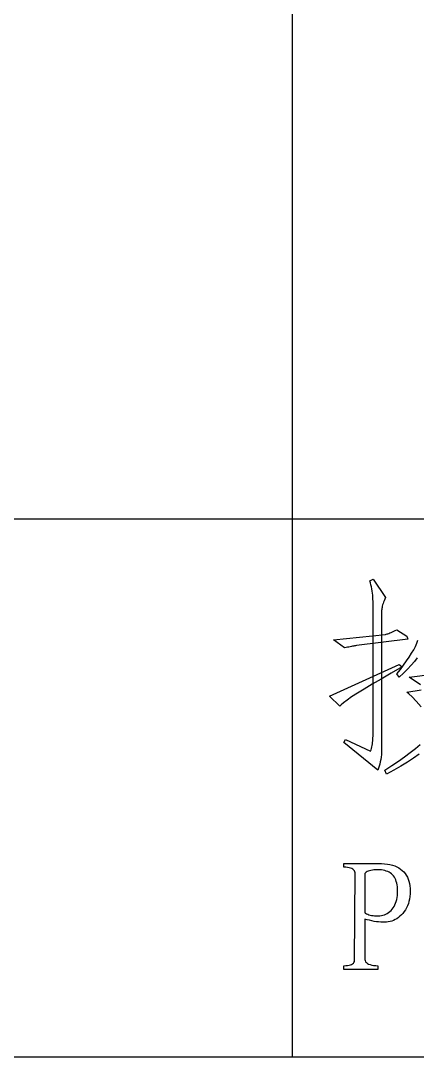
# Model space of a CAD drawing. Extents: x 0 to 420, y 0 to 297.
# Drawn here: x 383.64 to 388.54, y 15 to 27.83 of the extents above; entities that cross this region are included whole.
import ezdxf

# ---------------------------------------------------------------- set-up
doc = ezdxf.new("R2010")
doc.units = 0

msp = doc.modelspace()

# ---------------------------------------------------------------- linework, layer by layer
at = {"color": 7, "lineweight": 25}
for p, q in [((387, 15), (387, 35)), ((415, 21.66), (363, 21.66)), ((415, 15), (303, 15))]:
    msp.add_line(p, q, dxfattribs=at)
for points in [[(388.152, 20.691), (388.143, 20.67), (388.134, 20.65), (388.127, 20.632), (388.121, 20.614), (388.115, 20.597), (388.111, 20.582), (388.108, 20.567), (388.105, 20.554), (388.104, 20.541), (388.103, 20.53), (388.103, 20.503), (388.103, 20.445), (388.103, 20.356), (388.103, 20.235), (388.103, 20.082), (388.103, 19.898), (388.103, 19.682), (388.103, 19.435), (388.103, 19.156), (388.103, 18.845), (388.103, 18.811), (388.101, 18.777), (388.099, 18.745), (388.095, 18.714), (388.091, 18.684), (388.086, 18.656), (388.079, 18.628), (388.072, 18.602), (388.064, 18.576), (388.054, 18.552), (387.634, 18.894), (387.654, 18.933), (387.966, 18.787), (387.972, 18.805), (387.977, 18.822), (387.981, 18.84), (387.985, 18.859), (387.988, 18.877), (387.991, 18.896), (387.993, 18.915), (387.995, 18.934), (387.995, 18.953), (387.996, 18.972), (387.996, 20.642), (387.995, 20.668), (387.994, 20.693), (387.992, 20.718), (387.989, 20.744), (387.986, 20.769), (387.982, 20.795), (387.977, 20.82), (387.971, 20.845), (387.964, 20.871), (387.957, 20.896), (387.996, 20.916)], [(387.644, 20.066), (387.507, 20.164), (388.152, 20.232), (388.16, 20.234), (388.17, 20.238), (388.181, 20.242), (388.193, 20.246), (388.206, 20.252), (388.22, 20.258), (388.235, 20.265), (388.252, 20.273), (388.27, 20.281), (388.289, 20.291), (388.416, 20.213), (388.425, 20.174), (387.791, 20.095), (387.78, 20.093), (387.769, 20.091), (387.757, 20.089), (387.744, 20.086), (387.73, 20.083), (387.714, 20.08), (387.698, 20.077), (387.681, 20.074), (387.663, 20.07)], [(388.357, 19.832), (388.219, 19.753), (388.095, 19.681), (387.984, 19.616), (387.887, 19.557), (387.803, 19.505), (387.732, 19.459), (387.676, 19.42), (387.632, 19.388), (387.602, 19.362), (387.586, 19.343), (387.459, 19.47), (388.318, 19.861)], [(387.776, 17.281), (387.772, 17.295), (387.766, 17.307), (387.757, 17.317), (387.746, 17.326), (387.733, 17.334), (387.718, 17.341), (387.701, 17.345), (387.681, 17.349), (387.659, 17.351), (387.635, 17.352), (387.635, 17.399), (388.065, 17.399), (388.103, 17.398), (388.139, 17.395), (388.174, 17.391), (388.206, 17.385), (388.236, 17.377), (388.264, 17.368), (388.291, 17.357), (388.315, 17.344), (388.338, 17.329), (388.358, 17.313), (388.377, 17.295), (388.393, 17.275), (388.408, 17.253), (388.421, 17.23), (388.431, 17.205), (388.44, 17.179), (388.447, 17.15), (388.452, 17.12), (388.455, 17.088), (388.456, 17.055), (388.455, 17.021), (388.452, 16.989), (388.448, 16.958), (388.441, 16.929), (388.433, 16.901), (388.423, 16.874), (388.412, 16.849), (388.398, 16.825), (388.383, 16.802), (388.366, 16.781), (388.348, 16.762), (388.329, 16.745), (388.31, 16.729), (388.29, 16.715), (388.27, 16.703), (388.25, 16.693), (388.229, 16.685), (388.207, 16.679), (388.185, 16.675), (388.163, 16.672), (388.14, 16.671), (388.116, 16.671), (388.091, 16.672), (388.065, 16.675), (388.039, 16.678), (388.011, 16.682), (387.983, 16.688), (387.954, 16.695), (387.924, 16.702), (387.893, 16.711), (387.893, 16.211), (387.898, 16.196), (387.905, 16.183), (387.915, 16.171), (387.927, 16.161), (387.942, 16.153), (387.96, 16.146), (387.98, 16.14), (388.003, 16.136), (388.029, 16.134), (388.057, 16.133), (388.057, 16.086), (387.635, 16.086), (387.635, 16.133), (387.659, 16.134), (387.681, 16.136), (387.7, 16.139), (387.717, 16.143), (387.731, 16.149), (387.743, 16.156), (387.753, 16.164), (387.76, 16.173), (387.766, 16.184), (387.768, 16.196)], [(388.237, 17.258), (388.224, 17.27), (388.21, 17.281), (388.194, 17.29), (388.178, 17.298), (388.16, 17.305), (388.141, 17.311), (388.121, 17.315), (388.1, 17.318), (388.077, 17.32), (388.053, 17.321), (388.03, 17.32), (388.008, 17.319), (387.988, 17.316), (387.97, 17.313), (387.953, 17.309), (387.938, 17.304), (387.924, 17.298), (387.912, 17.291), (387.902, 17.283), (387.893, 17.274), (387.893, 16.789), (387.905, 16.782), (387.917, 16.775), (387.931, 16.769), (387.946, 16.764), (387.962, 16.76), (387.979, 16.756), (387.997, 16.754), (388.016, 16.752), (388.036, 16.751), (388.057, 16.75), (388.079, 16.751), (388.099, 16.753), (388.119, 16.758), (388.138, 16.763), (388.156, 16.771), (388.173, 16.78), (388.189, 16.79), (388.205, 16.803), (388.219, 16.817), (388.233, 16.832), (388.246, 16.849), (388.257, 16.867), (388.267, 16.887), (388.276, 16.907), (388.283, 16.929), (388.289, 16.952), (388.294, 16.976), (388.297, 17.001), (388.299, 17.027), (388.3, 17.055), (388.299, 17.082), (388.297, 17.108), (388.294, 17.132), (388.29, 17.155), (388.284, 17.176), (388.277, 17.196), (388.269, 17.213), (388.26, 17.23), (388.249, 17.245)]]:
    msp.add_lwpolyline(points, close=True, dxfattribs=at)
for points in [[(388.544, 19.942), (388.508, 19.897), (388.467, 19.851), (388.422, 19.804), (388.372, 19.755), (388.318, 19.705), (388.289, 19.744), (388.334, 19.799), (388.375, 19.853), (388.412, 19.904), (388.445, 19.952), (388.474, 19.999), (388.5, 20.043), (388.521, 20.085), (388.539, 20.125), (388.552, 20.163)], [(388.582, 19.607), (388.445, 19.705), (389.06, 19.783)], [(388.592, 19.336), (388.53, 19.406), (388.479, 19.46), (388.441, 19.498), (388.416, 19.519), (388.591, 19.549)], [(388.567, 18.749), (388.498, 18.701), (388.422, 18.653), (388.341, 18.604), (388.255, 18.554), (388.162, 18.504), (388.142, 18.552), (388.229, 18.61), (388.311, 18.666), (388.386, 18.719), (388.456, 18.771), (388.521, 18.821), (388.579, 18.869)]]:
    msp.add_lwpolyline(points, dxfattribs=at)

doc.saveas('drawing.dxf')
